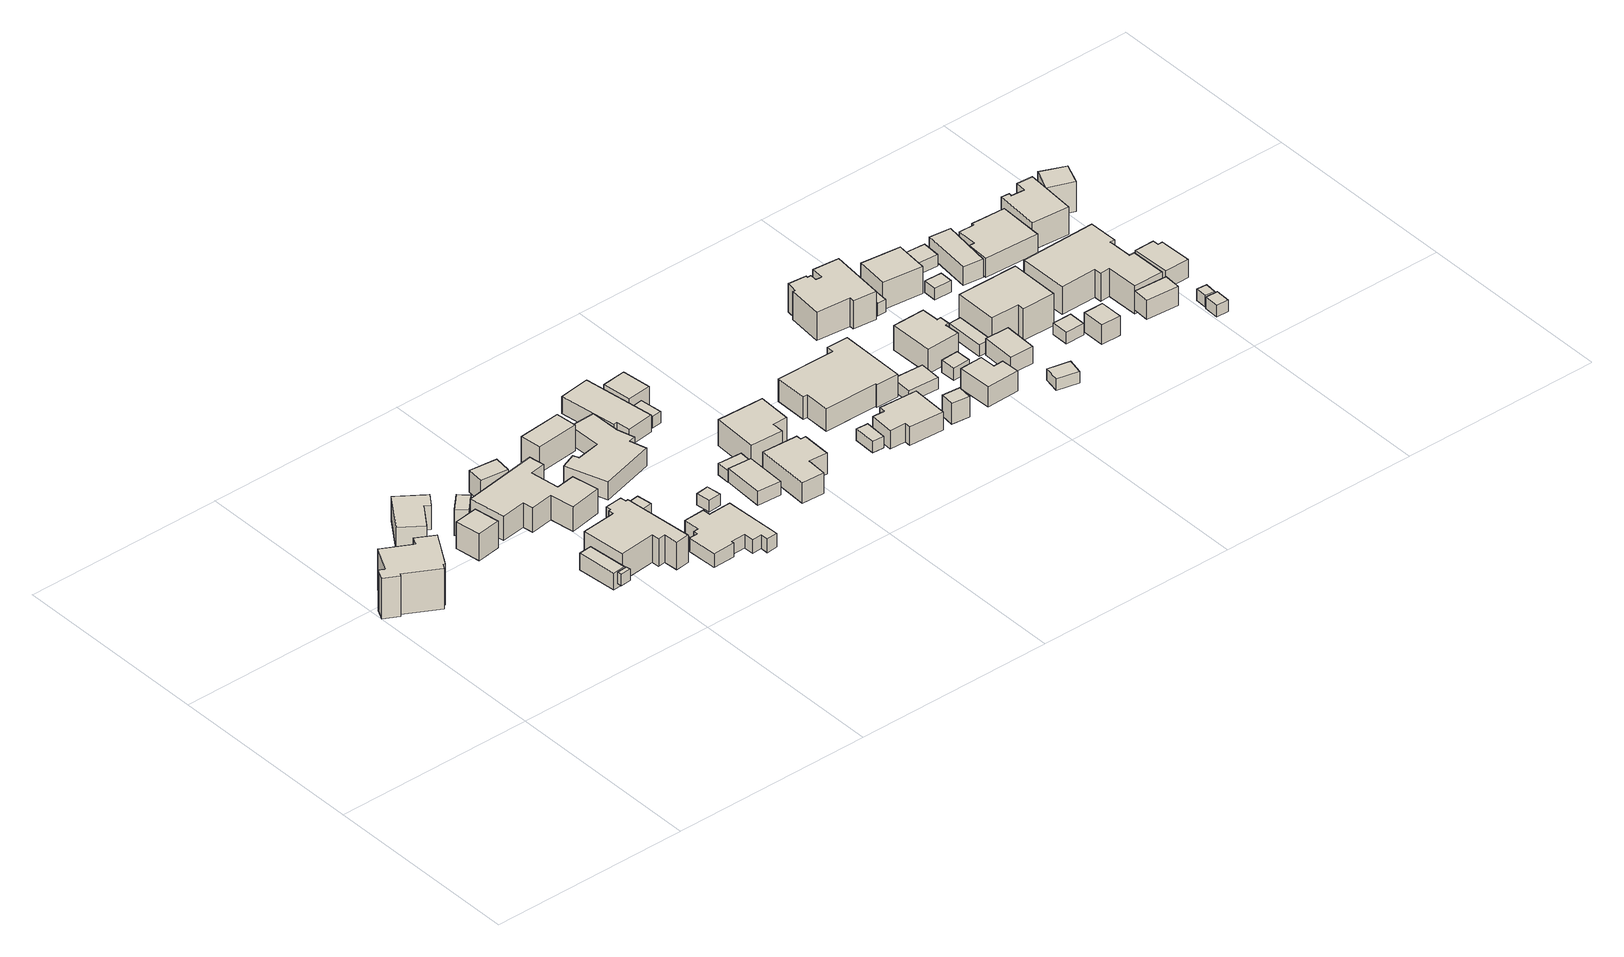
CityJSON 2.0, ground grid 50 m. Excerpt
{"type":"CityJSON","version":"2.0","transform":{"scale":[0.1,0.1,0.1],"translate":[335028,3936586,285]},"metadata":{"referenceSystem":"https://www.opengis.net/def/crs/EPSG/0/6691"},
"CityObjects":{
"building1":{"type":"Building","attributes":{"usage":"411","measuredHeight":12,"storeysAboveGround":1,"BuildingIDAttribute.prefecture":"14","BuildingIDAttribute.city":"14151","BuildingDetailAttribute.totalFloorArea":109.85,"BuildingDetailAttribute.buildingFootprintArea":109.85,"BuildingDetailAttribute.buildingStructureType":"601","BuildingDetailAttribute.buildingStructureOrgType":"1","BuildingDetailAttribute.orgUsage":"10","BuildingDetailAttribute.surveyYear":2015,"BuildingLandSlideRiskAttribute.description":"1","BuildingLandSlideRiskAttribute.areaType":"1"},"geometry":[{"type":"Solid","lod":"1","boundaries":[[[[0,1,2,3,4,5,6,7,8,9,10,11]],[[10,12,13,11]],[[9,14,12,10]],[[8,15,14,9]],[[7,16,15,8]],[[6,17,16,7]],[[5,18,17,6]],[[4,19,18,5]],[[3,20,19,4]],[[2,21,20,3]],[[1,22,21,2]],[[0,23,22,1]],[[11,13,23,0]],[[12,14,15,16,17,18,19,20,21,22,23,13]]]]}]},
"building2":{"type":"Building","attributes":{"usage":"411","measuredHeight":7,"storeysAboveGround":1,"BuildingIDAttribute.prefecture":"14","BuildingIDAttribute.city":"14151","BuildingDetailAttribute.totalFloorArea":60.24,"BuildingDetailAttribute.buildingFootprintArea":60.24,"BuildingDetailAttribute.buildingStructureType":"601","BuildingDetailAttribute.buildingStructureOrgType":"1","BuildingDetailAttribute.orgUsage":"10","BuildingDetailAttribute.surveyYear":2015,"BuildingLandSlideRiskAttribute.description":"1","BuildingLandSlideRiskAttribute.areaType":"1"},"geometry":[{"type":"Solid","lod":"1","boundaries":[[[[24,25,26,27,28,29]],[[28,30,31,29]],[[27,32,30,28]],[[26,33,32,27]],[[25,34,33,26]],[[24,35,34,25]],[[29,31,35,24]],[[30,32,33,34,35,31]]]]}]},
"building3":{"type":"Building","attributes":{"usage":"411","measuredHeight":8.3,"storeysAboveGround":2,"BuildingIDAttribute.prefecture":"14","BuildingIDAttribute.city":"14151","BuildingDetailAttribute.totalFloorArea":60.83,"BuildingDetailAttribute.buildingFootprintArea":30.41,"BuildingDetailAttribute.buildingStructureType":"601","BuildingDetailAttribute.buildingStructureOrgType":"1","BuildingDetailAttribute.orgUsage":"10","BuildingDetailAttribute.surveyYear":2015},"geometry":[{"type":"Solid","lod":"1","boundaries":[[[[36,37,38,39]],[[38,40,41,39]],[[37,42,40,38]],[[36,43,42,37]],[[39,41,43,36]],[[40,42,43,41]]]]}]},
"building4":{"type":"Building","attributes":{"BuildingIDAttribute.prefecture":"14","BuildingIDAttribute.city":"14151","BuildingDetailAttribute.surveyYear":2015},"geometry":[{"type":"Solid","lod":"1","boundaries":[[[[44,45,46,47]],[[46,48,49,47]],[[45,50,48,46]],[[44,51,50,45]],[[47,49,51,44]],[[48,50,51,49]]]]}]},
"building5":{"type":"Building","attributes":{"measuredHeight":6.3,"BuildingIDAttribute.prefecture":"14","BuildingIDAttribute.city":"14151","BuildingDetailAttribute.surveyYear":2015},"geometry":[{"type":"Solid","lod":"1","boundaries":[[[[52,53,54,55,56]],[[55,57,58,56]],[[54,59,57,55]],[[53,60,59,54]],[[52,61,60,53]],[[56,58,61,52]],[[57,59,60,61,58]]]]}]},
"building6":{"type":"Building","attributes":{"measuredHeight":7.5,"BuildingIDAttribute.prefecture":"14","BuildingIDAttribute.city":"14151","BuildingDetailAttribute.surveyYear":2015},"geometry":[{"type":"Solid","lod":"1","boundaries":[[[[62,63,64,65]],[[64,66,67,65]],[[63,68,66,64]],[[62,69,68,63]],[[65,67,69,62]],[[66,68,69,67]]]]}]},
"building7":{"type":"Building","attributes":{"usage":"413","measuredHeight":8.9,"storeysAboveGround":2,"BuildingIDAttribute.prefecture":"14","BuildingIDAttribute.city":"14151","BuildingDetailAttribute.totalFloorArea":372.86,"BuildingDetailAttribute.buildingFootprintArea":186.43,"BuildingDetailAttribute.buildingStructureType":"601","BuildingDetailAttribute.buildingStructureOrgType":"1","BuildingDetailAttribute.orgUsage":"30","BuildingDetailAttribute.surveyYear":2015},"geometry":[{"type":"Solid","lod":"1","boundaries":[[[[70,71,72,73,74,75,76,77,78,79,80,81,82,83]],[[82,84,85,83]],[[81,86,84,82]],[[80,87,86,81]],[[79,88,87,80]],[[78,89,88,79]],[[77,90,89,78]],[[76,91,90,77]],[[75,92,91,76]],[[74,93,92,75]],[[73,94,93,74]],[[72,95,94,73]],[[71,96,95,72]],[[70,97,96,71]],[[83,85,97,70]],[[84,86,87,88,89,90,91,92,93,94,95,96,97,85]]]]}]},
"building8":{"type":"Building","attributes":{"usage":"413","measuredHeight":12.3,"storeysAboveGround":2,"BuildingIDAttribute.prefecture":"14","BuildingIDAttribute.city":"14151","BuildingDetailAttribute.totalFloorArea":406.51,"BuildingDetailAttribute.buildingFootprintArea":203.25,"BuildingDetailAttribute.buildingStructureType":"601","BuildingDetailAttribute.buildingStructureOrgType":"1","BuildingDetailAttribute.orgUsage":"30","BuildingDetailAttribute.surveyYear":2015},"geometry":[{"type":"Solid","lod":"1","boundaries":[[[[98,99,100,101,102,103,104,105,106,107,108,109]],[[108,110,111,109]],[[107,112,110,108]],[[106,113,112,107]],[[105,114,113,106]],[[104,115,114,105]],[[103,116,115,104]],[[102,117,116,103]],[[101,118,117,102]],[[100,119,118,101]],[[99,120,119,100]],[[98,121,120,99]],[[109,111,121,98]],[[110,112,113,114,115,116,117,118,119,120,121,111]]]]}]},
"building9":{"type":"Building","attributes":{"usage":"411","measuredHeight":6.3,"storeysAboveGround":2,"BuildingIDAttribute.prefecture":"14","BuildingIDAttribute.city":"14151","BuildingDetailAttribute.totalFloorArea":42.13,"BuildingDetailAttribute.buildingFootprintArea":21.07,"BuildingDetailAttribute.buildingStructureType":"601","BuildingDetailAttribute.buildingStructureOrgType":"1","BuildingDetailAttribute.orgUsage":"10","BuildingDetailAttribute.surveyYear":2015},"geometry":[{"type":"Solid","lod":"1","boundaries":[[[[122,123,124,125]],[[124,126,127,125]],[[123,128,126,124]],[[122,129,128,123]],[[125,127,129,122]],[[126,128,129,127]]]]}]},
"building10":{"type":"Building","attributes":{"measuredHeight":3.6,"BuildingIDAttribute.prefecture":"14","BuildingIDAttribute.city":"14151","BuildingDetailAttribute.surveyYear":2015},"geometry":[{"type":"Solid","lod":"1","boundaries":[[[[130,131,132,133]],[[132,134,135,133]],[[131,136,134,132]],[[130,137,136,131]],[[133,135,137,130]],[[134,136,137,135]]]]}]},
"building11":{"type":"Building","attributes":{"usage":"411","measuredHeight":5.2,"storeysAboveGround":1,"BuildingIDAttribute.prefecture":"14","BuildingIDAttribute.city":"14151","BuildingDetailAttribute.totalFloorArea":140.8,"BuildingDetailAttribute.buildingFootprintArea":140.8,"BuildingDetailAttribute.buildingStructureType":"601","BuildingDetailAttribute.buildingStructureOrgType":"1","BuildingDetailAttribute.orgUsage":"10","BuildingDetailAttribute.surveyYear":2015},"geometry":[{"type":"Solid","lod":"1","boundaries":[[[[138,139,140,141,142,143,144,145,146,147,148,149,150,151,152,153]],[[152,154,155,153]],[[151,156,154,152]],[[150,157,156,151]],[[149,158,157,150]],[[148,159,158,149]],[[147,160,159,148]],[[146,161,160,147]],[[145,162,161,146]],[[144,163,162,145]],[[143,164,163,144]],[[142,165,164,143]],[[141,166,165,142]],[[140,167,166,141]],[[139,168,167,140]],[[138,169,168,139]],[[153,155,169,138]],[[154,156,157,158,159,160,161,162,163,164,165,166,167,168,169,155]]]]}]},
"building12":{"type":"Building","attributes":{"usage":"411","measuredHeight":7.1,"storeysAboveGround":2,"BuildingIDAttribute.prefecture":"14","BuildingIDAttribute.city":"14151","BuildingDetailAttribute.totalFloorArea":79.27,"BuildingDetailAttribute.buildingFootprintArea":39.63,"BuildingDetailAttribute.buildingStructureType":"601","BuildingDetailAttribute.buildingStructureOrgType":"1","BuildingDetailAttribute.orgUsage":"10","BuildingDetailAttribute.surveyYear":2015},"geometry":[{"type":"Solid","lod":"1","boundaries":[[[[170,171,172,173]],[[172,174,175,173]],[[171,176,174,172]],[[170,177,176,171]],[[173,175,177,170]],[[174,176,177,175]]]]}]},
"building13":{"type":"Building","attributes":{"usage":"413","measuredHeight":6.5,"storeysAboveGround":2,"BuildingIDAttribute.prefecture":"14","BuildingIDAttribute.city":"14151","BuildingDetailAttribute.totalFloorArea":340.12,"BuildingDetailAttribute.buildingFootprintArea":170.06,"BuildingDetailAttribute.buildingStructureType":"601","BuildingDetailAttribute.buildingStructureOrgType":"1","BuildingDetailAttribute.orgUsage":"30","BuildingDetailAttribute.surveyYear":2015},"geometry":[{"type":"Solid","lod":"1","boundaries":[[[[178,179,180,181,182,183,184,185,186,187,188]],[[187,189,190,188]],[[186,191,189,187]],[[185,192,191,186]],[[184,193,192,185]],[[183,194,193,184]],[[182,195,194,183]],[[181,196,195,182]],[[180,197,196,181]],[[179,198,197,180]],[[178,199,198,179]],[[188,190,199,178]],[[189,191,192,193,194,195,196,197,198,199,190]]]]}]},
"building14":{"type":"Building","attributes":{"BuildingIDAttribute.prefecture":"14","BuildingIDAttribute.city":"14151","BuildingDetailAttribute.surveyYear":2015},"geometry":[{"type":"Solid","lod":"1","boundaries":[[[[200,201,202,203]],[[202,204,205,203]],[[201,206,204,202]],[[200,207,206,201]],[[203,205,207,200]],[[204,206,207,205]]]]}]},
"building15":{"type":"Building","attributes":{"usage":"411","measuredHeight":4.1,"storeysAboveGround":1,"BuildingIDAttribute.prefecture":"14","BuildingIDAttribute.city":"14151","BuildingDetailAttribute.totalFloorArea":50.98,"BuildingDetailAttribute.buildingFootprintArea":50.98,"BuildingDetailAttribute.buildingStructureType":"601","BuildingDetailAttribute.buildingStructureOrgType":"1","BuildingDetailAttribute.orgUsage":"10","BuildingDetailAttribute.surveyYear":2015},"geometry":[{"type":"Solid","lod":"1","boundaries":[[[[208,209,210,211]],[[210,212,213,211]],[[209,214,212,210]],[[208,215,214,209]],[[211,213,215,208]],[[212,214,215,213]]]]}]},
"building16":{"type":"Building","attributes":{"BuildingIDAttribute.prefecture":"14","BuildingIDAttribute.city":"14151","BuildingDetailAttribute.surveyYear":2015},"geometry":[{"type":"Solid","lod":"1","boundaries":[[[[216,217,218,219]],[[218,220,221,219]],[[217,222,220,218]],[[216,223,222,217]],[[219,221,223,216]],[[220,222,223,221]]]]}]},
"building17":{"type":"Building","attributes":{"usage":"413","measuredHeight":6.5,"storeysAboveGround":2,"BuildingIDAttribute.prefecture":"14","BuildingIDAttribute.city":"14151","BuildingDetailAttribute.totalFloorArea":189.83,"BuildingDetailAttribute.buildingFootprintArea":94.91,"BuildingDetailAttribute.buildingStructureType":"601","BuildingDetailAttribute.buildingStructureOrgType":"1","BuildingDetailAttribute.orgUsage":"30","BuildingDetailAttribute.surveyYear":2015},"geometry":[{"type":"Solid","lod":"1","boundaries":[[[[224,225,226,227,228,229]],[[228,230,231,229]],[[227,232,230,228]],[[226,233,232,227]],[[225,234,233,226]],[[224,235,234,225]],[[229,231,235,224]],[[230,232,233,234,235,231]]]]}]},
"building18":{"type":"Building","attributes":{"usage":"421","storeysAboveGround":2,"BuildingIDAttribute.prefecture":"14","BuildingIDAttribute.city":"14151","BuildingDetailAttribute.totalFloorArea":73.74,"BuildingDetailAttribute.buildingFootprintArea":36.87,"BuildingDetailAttribute.buildingStructureType":"601","BuildingDetailAttribute.buildingStructureOrgType":"1","BuildingDetailAttribute.orgUsage":"120","BuildingDetailAttribute.surveyYear":2015},"geometry":[{"type":"Solid","lod":"1","boundaries":[[[[236,237,238,239]],[[238,240,241,239]],[[237,242,240,238]],[[236,243,242,237]],[[239,241,243,236]],[[240,242,243,241]]]]}]},
"building19":{"type":"Building","attributes":{"usage":"413","measuredHeight":6.6,"storeysAboveGround":2,"BuildingIDAttribute.prefecture":"14","BuildingIDAttribute.city":"14151","BuildingDetailAttribute.totalFloorArea":192.27,"BuildingDetailAttribute.buildingFootprintArea":96.14,"BuildingDetailAttribute.buildingStructureType":"601","BuildingDetailAttribute.buildingStructureOrgType":"1","BuildingDetailAttribute.orgUsage":"30","BuildingDetailAttribute.surveyYear":2015},"geometry":[{"type":"Solid","lod":"1","boundaries":[[[[244,245,246,247,248,249,250,251]],[[250,252,253,251]],[[249,254,252,250]],[[248,255,254,249]],[[247,256,255,248]],[[246,257,256,247]],[[245,258,257,246]],[[244,259,258,245]],[[251,253,259,244]],[[252,254,255,256,257,258,259,253]]]]}]},
"building20":{"type":"Building","attributes":{"usage":"421","measuredHeight":5.7,"storeysAboveGround":2,"BuildingIDAttribute.prefecture":"14","BuildingIDAttribute.city":"14151","BuildingDetailAttribute.totalFloorArea":62.18,"BuildingDetailAttribute.buildingFootprintArea":31.09,"BuildingDetailAttribute.buildingStructureType":"601","BuildingDetailAttribute.buildingStructureOrgType":"1","BuildingDetailAttribute.orgUsage":"120","BuildingDetailAttribute.surveyYear":2015},"geometry":[{"type":"Solid","lod":"1","boundaries":[[[[260,261,262,263]],[[262,264,265,263]],[[261,266,264,262]],[[260,267,266,261]],[[263,265,267,260]],[[264,266,267,265]]]]}]},
"building21":{"type":"Building","attributes":{"usage":"413","measuredHeight":7.9,"storeysAboveGround":2,"BuildingIDAttribute.prefecture":"14","BuildingIDAttribute.city":"14151","BuildingDetailAttribute.totalFloorArea":172.19,"BuildingDetailAttribute.buildingFootprintArea":86.1,"BuildingDetailAttribute.buildingStructureType":"601","BuildingDetailAttribute.buildingStructureOrgType":"1","BuildingDetailAttribute.orgUsage":"30","BuildingDetailAttribute.surveyYear":2015},"geometry":[{"type":"Solid","lod":"1","boundaries":[[[[268,269,270,271,272,273]],[[272,274,275,273]],[[271,276,274,272]],[[270,277,276,271]],[[269,278,277,270]],[[268,279,278,269]],[[273,275,279,268]],[[274,276,277,278,279,275]]]]}]},
"building22":{"type":"Building","attributes":{"BuildingIDAttribute.prefecture":"14","BuildingIDAttribute.city":"14151","BuildingDetailAttribute.surveyYear":2015},"geometry":[{"type":"Solid","lod":"1","boundaries":[[[[280,281,282,283]],[[282,284,285,283]],[[281,286,284,282]],[[280,287,286,281]],[[283,285,287,280]],[[284,286,287,285]]]]}]},
"building23":{"type":"Building","attributes":{"usage":"411","measuredHeight":6.4,"storeysAboveGround":2,"BuildingIDAttribute.prefecture":"14","BuildingIDAttribute.city":"14151","BuildingDetailAttribute.totalFloorArea":148.45,"BuildingDetailAttribute.buildingFootprintArea":74.22,"BuildingDetailAttribute.buildingStructureType":"601","BuildingDetailAttribute.buildingStructureOrgType":"1","BuildingDetailAttribute.orgUsage":"10","BuildingDetailAttribute.surveyYear":2015},"geometry":[{"type":"Solid","lod":"1","boundaries":[[[[288,289,290,291,292,293,294,295]],[[294,296,297,295]],[[293,298,296,294]],[[292,299,298,293]],[[291,300,299,292]],[[290,301,300,291]],[[289,302,301,290]],[[288,303,302,289]],[[295,297,303,288]],[[296,298,299,300,301,302,303,297]]]]}]},
"building24":{"type":"Building","attributes":{"usage":"413","measuredHeight":8,"storeysAboveGround":2,"BuildingIDAttribute.prefecture":"14","BuildingIDAttribute.city":"14151","BuildingDetailAttribute.totalFloorArea":496.23,"BuildingDetailAttribute.buildingFootprintArea":248.12,"BuildingDetailAttribute.buildingStructureType":"601","BuildingDetailAttribute.buildingStructureOrgType":"1","BuildingDetailAttribute.orgUsage":"30","BuildingDetailAttribute.surveyYear":2015},"geometry":[{"type":"Solid","lod":"1","boundaries":[[[[304,305,306,307,308,309,310,311,312,313]],[[312,314,315,313]],[[311,316,314,312]],[[310,317,316,311]],[[309,318,317,310]],[[308,319,318,309]],[[307,320,319,308]],[[306,321,320,307]],[[305,322,321,306]],[[304,323,322,305]],[[313,315,323,304]],[[314,316,317,318,319,320,321,322,323,315]]]]}]},
"building25":{"type":"Building","attributes":{"measuredHeight":5.7,"BuildingIDAttribute.prefecture":"14","BuildingIDAttribute.city":"14151","BuildingDetailAttribute.surveyYear":2015},"geometry":[{"type":"Solid","lod":"1","boundaries":[[[[324,325,326,327]],[[326,328,329,327]],[[325,330,328,326]],[[324,331,330,325]],[[327,329,331,324]],[[328,330,331,329]]]]}]},
"building26":{"type":"Building","attributes":{"usage":"411","storeysAboveGround":1,"BuildingIDAttribute.prefecture":"14","BuildingIDAttribute.city":"14151","BuildingDetailAttribute.totalFloorArea":34.66,"BuildingDetailAttribute.buildingFootprintArea":34.66,"BuildingDetailAttribute.buildingStructureType":"601","BuildingDetailAttribute.buildingStructureOrgType":"1","BuildingDetailAttribute.orgUsage":"10","BuildingDetailAttribute.surveyYear":2015},"geometry":[{"type":"Solid","lod":"1","boundaries":[[[[332,333,334,335]],[[334,336,337,335]],[[333,338,336,334]],[[332,339,338,333]],[[335,337,339,332]],[[336,338,339,337]]]]}]},
"building27":{"type":"Building","attributes":{"measuredHeight":5.8,"BuildingIDAttribute.prefecture":"14","BuildingIDAttribute.city":"14151","BuildingDetailAttribute.surveyYear":2015},"geometry":[{"type":"Solid","lod":"1","boundaries":[[[[340,341,342,343,344,345]],[[344,346,347,345]],[[343,348,346,344]],[[342,349,348,343]],[[341,350,349,342]],[[340,351,350,341]],[[345,347,351,340]],[[346,348,349,350,351,347]]]]}]},
"building28":{"type":"Building","attributes":{"measuredHeight":3.7,"BuildingIDAttribute.prefecture":"14","BuildingIDAttribute.city":"14151","BuildingDetailAttribute.surveyYear":2015},"geometry":[{"type":"Solid","lod":"1","boundaries":[[[[352,353,354,355]],[[354,356,357,355]],[[353,358,356,354]],[[352,359,358,353]],[[355,357,359,352]],[[356,358,359,357]]]]}]},
"building29":{"type":"Building","attributes":{"usage":"403","measuredHeight":8.6,"storeysAboveGround":2,"BuildingIDAttribute.prefecture":"14","BuildingIDAttribute.city":"14151","BuildingDetailAttribute.totalFloorArea":243.94,"BuildingDetailAttribute.buildingFootprintArea":121.97,"BuildingDetailAttribute.buildingStructureType":"601","BuildingDetailAttribute.buildingStructureOrgType":"1","BuildingDetailAttribute.orgUsage":"80","BuildingDetailAttribute.surveyYear":2015},"geometry":[{"type":"Solid","lod":"1","boundaries":[[[[360,361,362,363,364,365,366,367,368,369,370,371,372,373]],[[372,374,375,373]],[[371,376,374,372]],[[370,377,376,371]],[[369,378,377,370]],[[368,379,378,369]],[[367,380,379,368]],[[366,381,380,367]],[[365,382,381,366]],[[364,383,382,365]],[[363,384,383,364]],[[362,385,384,363]],[[361,386,385,362]],[[360,387,386,361]],[[373,375,387,360]],[[374,376,377,378,379,380,381,382,383,384,385,386,387,375]]]]}]},
"building30":{"type":"Building","attributes":{"usage":"411","measuredHeight":7.8,"storeysAboveGround":2,"BuildingIDAttribute.prefecture":"14","BuildingIDAttribute.city":"14151","BuildingDetailAttribute.totalFloorArea":129.79,"BuildingDetailAttribute.buildingFootprintArea":64.89,"BuildingDetailAttribute.buildingStructureType":"601","BuildingDetailAttribute.buildingStructureOrgType":"1","BuildingDetailAttribute.orgUsage":"10","BuildingDetailAttribute.surveyYear":2015},"geometry":[{"type":"Solid","lod":"1","boundaries":[[[[388,389,390,391,392,393,394,395]],[[394,396,397,395]],[[393,398,396,394]],[[392,399,398,393]],[[391,400,399,392]],[[390,401,400,391]],[[389,402,401,390]],[[388,403,402,389]],[[395,397,403,388]],[[396,398,399,400,401,402,403,397]]]]}]},
"building31":{"type":"Building","attributes":{"BuildingIDAttribute.prefecture":"14","BuildingIDAttribute.city":"14151","BuildingDetailAttribute.surveyYear":2015},"geometry":[{"type":"Solid","lod":"1","boundaries":[[[[404,405,406,407]],[[406,408,409,407]],[[405,410,408,406]],[[404,411,410,405]],[[407,409,411,404]],[[408,410,411,409]]]]}]},
"building32":{"type":"Building","attributes":{"usage":"411","measuredHeight":5.1,"storeysAboveGround":1,"BuildingIDAttribute.prefecture":"14","BuildingIDAttribute.city":"14151","BuildingDetailAttribute.totalFloorArea":40.57,"BuildingDetailAttribute.buildingFootprintArea":40.57,"BuildingDetailAttribute.buildingStructureType":"601","BuildingDetailAttribute.buildingStructureOrgType":"1","BuildingDetailAttribute.orgUsage":"10","BuildingDetailAttribute.surveyYear":2015},"geometry":[{"type":"Solid","lod":"1","boundaries":[[[[412,413,414,415]],[[414,416,417,415]],[[413,418,416,414]],[[412,419,418,413]],[[415,417,419,412]],[[416,418,419,417]]]]}]},
"building33":{"type":"Building","attributes":{"usage":"411","measuredHeight":5.4,"storeysAboveGround":2,"BuildingIDAttribute.prefecture":"14","BuildingIDAttribute.city":"14151","BuildingDetailAttribute.totalFloorArea":37.53,"BuildingDetailAttribute.buildingFootprintArea":18.76,"BuildingDetailAttribute.buildingStructureType":"601","BuildingDetailAttribute.buildingStructureOrgType":"1","BuildingDetailAttribute.orgUsage":"10","BuildingDetailAttribute.surveyYear":2015},"geometry":[{"type":"Solid","lod":"1","boundaries":[[[[420,421,422,423]],[[422,424,425,423]],[[421,426,424,422]],[[420,427,426,421]],[[423,425,427,420]],[[424,426,427,425]]]]}]},
"building34":{"type":"Building","attributes":{"BuildingIDAttribute.prefecture":"14","BuildingIDAttribute.city":"14151","BuildingDetailAttribute.surveyYear":2015},"geometry":[{"type":"Solid","lod":"1","boundaries":[[[[428,429,430,431]],[[430,432,433,431]],[[429,434,432,430]],[[428,435,434,429]],[[431,433,435,428]],[[432,434,435,433]]]]}]},
"building35":{"type":"Building","attributes":{"usage":"411","measuredHeight":8.7,"storeysAboveGround":2,"BuildingIDAttribute.prefecture":"14","BuildingIDAttribute.city":"14151","BuildingDetailAttribute.totalFloorArea":113.53,"BuildingDetailAttribute.buildingFootprintArea":56.77,"BuildingDetailAttribute.buildingStructureType":"601","BuildingDetailAttribute.buildingStructureOrgType":"1","BuildingDetailAttribute.orgUsage":"10","BuildingDetailAttribute.surveyYear":2015},"geometry":[{"type":"Solid","lod":"1","boundaries":[[[[436,437,438,439]],[[438,440,441,439]],[[437,442,440,438]],[[436,443,442,437]],[[439,441,443,436]],[[440,442,443,441]]]]}]},
"building36":{"type":"Building","attributes":{"usage":"411","measuredHeight":9.2,"storeysAboveGround":2,"BuildingIDAttribute.prefecture":"14","BuildingIDAttribute.city":"14151","BuildingDetailAttribute.totalFloorArea":250.64,"BuildingDetailAttribute.buildingFootprintArea":125.32,"BuildingDetailAttribute.buildingStructureType":"601","BuildingDetailAttribute.buildingStructureOrgType":"1","BuildingDetailAttribute.orgUsage":"10","BuildingDetailAttribute.surveyYear":2015},"geometry":[{"type":"Solid","lod":"1","boundaries":[[[[444,445,446,447,448,449]],[[448,450,451,449]],[[447,452,450,448]],[[446,453,452,447]],[[445,454,453,446]],[[444,455,454,445]],[[449,451,455,444]],[[450,452,453,454,455,451]]]]}]},
"building37":{"type":"Building","attributes":{"usage":"411","storeysAboveGround":1,"BuildingIDAttribute.prefecture":"14","BuildingIDAttribute.city":"14151","BuildingDetailAttribute.totalFloorArea":12.05,"BuildingDetailAttribute.buildingFootprintArea":12.05,"BuildingDetailAttribute.buildingStructureType":"601","BuildingDetailAttribute.buildingStructureOrgType":"1","BuildingDetailAttribute.orgUsage":"10","BuildingDetailAttribute.surveyYear":2015},"geometry":[{"type":"Solid","lod":"1","boundaries":[[[[456,457,458,459]],[[458,460,461,459]],[[457,462,460,458]],[[456,463,462,457]],[[459,461,463,456]],[[460,462,463,461]]]]}]},
"building38":{"type":"Building","attributes":{"measuredHeight":3.3,"BuildingIDAttribute.prefecture":"14","BuildingIDAttribute.city":"14151","BuildingDetailAttribute.surveyYear":2015},"geometry":[{"type":"Solid","lod":"1","boundaries":[[[[464,465,466,467]],[[466,468,469,467]],[[465,470,468,466]],[[464,471,470,465]],[[467,469,471,464]],[[468,470,471,469]]]]}]},
"building39":{"type":"Building","attributes":{"usage":"411","storeysAboveGround":2,"BuildingIDAttribute.prefecture":"14","BuildingIDAttribute.city":"14151","BuildingDetailAttribute.totalFloorArea":42.18,"BuildingDetailAttribute.buildingFootprintArea":21.09,"BuildingDetailAttribute.buildingStructureType":"601","BuildingDetailAttribute.buildingStructureOrgType":"1","BuildingDetailAttribute.orgUsage":"10","BuildingDetailAttribute.surveyYear":2015},"geometry":[{"type":"Solid","lod":"1","boundaries":[[[[472,473,474,475]],[[474,476,477,475]],[[473,478,476,474]],[[472,479,478,473]],[[475,477,479,472]],[[476,478,479,477]]]]}]},
"building40":{"type":"Building","attributes":{"usage":"413","measuredHeight":5.4,"storeysAboveGround":2,"BuildingIDAttribute.prefecture":"14","BuildingIDAttribute.city":"14151","BuildingDetailAttribute.totalFloorArea":39.74,"BuildingDetailAttribute.buildingFootprintArea":19.87,"BuildingDetailAttribute.buildingStructureType":"601","BuildingDetailAttribute.buildingStructureOrgType":"1","BuildingDetailAttribute.orgUsage":"30","BuildingDetailAttribute.surveyYear":2015},"geometry":[{"type":"Solid","lod":"1","boundaries":[[[[480,481,482,483]],[[482,484,485,483]],[[481,486,484,482]],[[480,487,486,481]],[[483,485,487,480]],[[484,486,487,485]]]]}]},
"building41":{"type":"Building","attributes":{"usage":"411","measuredHeight":5.4,"storeysAboveGround":2,"BuildingIDAttribute.prefecture":"14","BuildingIDAttribute.city":"14151","BuildingDetailAttribute.totalFloorArea":91.88,"BuildingDetailAttribute.buildingFootprintArea":45.94,"BuildingDetailAttribute.buildingStructureType":"601","BuildingDetailAttribute.buildingStructureOrgType":"1","BuildingDetailAttribute.orgUsage":"10","BuildingDetailAttribute.surveyYear":2015},"geometry":[{"type":"Solid","lod":"1","boundaries":[[[[488,489,490,491]],[[490,492,493,491]],[[489,494,492,490]],[[488,495,494,489]],[[491,493,495,488]],[[492,494,495,493]]]]}]},
"building42":{"type":"Building","attributes":{"usage":"413","measuredHeight":9.6,"storeysAboveGround":2,"BuildingIDAttribute.prefecture":"14","BuildingIDAttribute.city":"14151","BuildingDetailAttribute.totalFloorArea":509.14,"BuildingDetailAttribute.buildingFootprintArea":254.57,"BuildingDetailAttribute.buildingStructureType":"601","BuildingDetailAttribute.buildingStructureOrgType":"1","BuildingDetailAttribute.orgUsage":"30","BuildingDetailAttribute.surveyYear":2015},"geometry":[{"type":"Solid","lod":"1","boundaries":[[[[496,497,498,499,500,501,502,503,504,505,506,507]],[[506,508,509,507]],[[505,510,508,506]],[[504,511,510,505]],[[503,512,511,504]],[[502,513,512,503]],[[501,514,513,502]],[[500,515,514,501]],[[499,516,515,500]],[[498,517,516,499]],[[497,518,517,498]],[[496,519,518,497]],[[507,509,519,496]],[[508,510,511,512,513,514,515,516,517,518,519,509]]]]}]},
"building43":{"type":"Building","attributes":{"usage":"413","measuredHeight":6.1,"storeysAboveGround":2,"BuildingIDAttribute.prefecture":"14","BuildingIDAttribute.city":"14151","BuildingDetailAttribute.totalFloorArea":202.57,"BuildingDetailAttribute.buildingFootprintArea":101.29,"BuildingDetailAttribute.buildingStructureType":"601","BuildingDetailAttribute.buildingStructureOrgType":"1","BuildingDetailAttribute.orgUsage":"30","BuildingDetailAttribute.surveyYear":2015},"geometry":[{"type":"Solid","lod":"1","boundaries":[[[[520,521,522,523,524,525,526,527]],[[526,528,529,527]],[[525,530,528,526]],[[524,531,530,525]],[[523,532,531,524]],[[522,533,532,523]],[[521,534,533,522]],[[520,535,534,521]],[[527,529,535,520]],[[528,530,531,532,533,534,535,529]]]]}]},
"building44":{"type":"Building","attributes":{"usage":"413","measuredHeight":5.5,"storeysAboveGround":1,"BuildingIDAttribute.prefecture":"14","BuildingIDAttribute.city":"14151","BuildingDetailAttribute.totalFloorArea":27.53,"BuildingDetailAttribute.buildingFootprintArea":27.53,"BuildingDetailAttribute.buildingStructureType":"601","BuildingDetailAttribute.buildingStructureOrgType":"1","BuildingDetailAttribute.orgUsage":"30","BuildingDetailAttribute.surveyYear":2015},"geometry":[{"type":"Solid","lod":"1","boundaries":[[[[536,537,538,539]],[[538,540,541,539]],[[537,542,540,538]],[[536,543,542,537]],[[539,541,543,536]],[[540,542,543,541]]]]}]},
"building45":{"type":"Building","attributes":{"BuildingIDAttribute.prefecture":"14","BuildingIDAttribute.city":"14151","BuildingDetailAttribute.surveyYear":2015},"geometry":[{"type":"Solid","lod":"1","boundaries":[[[[544,545,546,547]],[[546,548,549,547]],[[545,550,548,546]],[[544,551,550,545]],[[547,549,551,544]],[[548,550,551,549]]]]}]},
"building46":{"type":"Building","attributes":{"BuildingIDAttribute.prefecture":"14","BuildingIDAttribute.city":"14151","BuildingDetailAttribute.surveyYear":2015},"geometry":[{"type":"Solid","lod":"1","boundaries":[[[[552,553,554,555]],[[554,556,557,555]],[[553,558,556,554]],[[552,559,558,553]],[[555,557,559,552]],[[556,558,559,557]]]]}]},
"building47":{"type":"Building","attributes":{"usage":"411","measuredHeight":5.7,"storeysAboveGround":2,"BuildingIDAttribute.prefecture":"14","BuildingIDAttribute.city":"14151","BuildingDetailAttribute.totalFloorArea":126.56,"BuildingDetailAttribute.buildingFootprintArea":63.28,"BuildingDetailAttribute.buildingStructureType":"601","BuildingDetailAttribute.buildingStructureOrgType":"1","BuildingDetailAttribute.orgUsage":"10","BuildingDetailAttribute.surveyYear":2015},"geometry":[{"type":"Solid","lod":"1","boundaries":[[[[560,561,562,563,564,565]],[[564,566,567,565]],[[563,568,566,564]],[[562,569,568,563]],[[561,570,569,562]],[[560,571,570,561]],[[565,567,571,560]],[[566,568,569,570,571,567]]]]}]},
"building48":{"type":"Building","attributes":{"usage":"413","measuredHeight":8.3,"storeysAboveGround":1,"BuildingIDAttribute.prefecture":"14","BuildingIDAttribute.city":"14151","BuildingDetailAttribute.totalFloorArea":132.77,"BuildingDetailAttribute.buildingFootprintArea":132.77,"BuildingDetailAttribute.buildingStructureType":"601","BuildingDetailAttribute.buildingStructureOrgType":"1","BuildingDetailAttribute.orgUsage":"30","BuildingDetailAttribute.surveyYear":2015},"geometry":[{"type":"Solid","lod":"1","boundaries":[[[[572,573,574,575,576,577,578,579]],[[578,580,581,579]],[[577,582,580,578]],[[576,583,582,577]],[[575,584,583,576]],[[574,585,584,575]],[[573,586,585,574]],[[572,587,586,573]],[[579,581,587,572]],[[580,582,583,584,585,586,587,581]]]]}]},
"building49":{"type":"Building","attributes":{"measuredHeight":8.5,"BuildingIDAttribute.prefecture":"14","BuildingIDAttribute.city":"14151","BuildingDetailAttribute.surveyYear":2015},"geometry":[{"type":"Solid","lod":"1","boundaries":[[[[588,589,590,591]],[[590,592,593,591]],[[589,594,592,590]],[[588,595,594,589]],[[591,593,595,588]],[[592,594,595,593]]]]}]}
},
"vertices":[
[1,463,9],[15,490,9],[27,483,9],[61,546,9],[132,508,9],[142,527,9],[187,502,9],[134,415,9],[130,417,9],[123,405,9],[40,450,9],[37,444,9],[40,450,116],[37,444,116],[123,405,116],[130,417,116],[134,415,116],[187,502,116],[142,527,116],[132,508,116],[61,546,116],[27,483,116],[15,490,116],[1,463,116],
[203,669,50],[268,622,50],[246,591,50],[233,600,50],[192,543,50],[140,580,50],[192,543,113],[140,580,113],[233,600,113],[246,591,113],[268,622,113],[203,669,113],
[277,486,79],[286,423,79],[227,414,79],[218,478,79],[227,414,149],[218,478,149],[286,423,149],[277,486,149],
[380,120,128],[381,109,128],[355,107,128],[354,118,128],[355,107,158],[354,118,158],[381,109,158],[380,120,158],
[380,134,110],[381,127,110],[349,124,110],[340,223,110],[372,226,110],[340,223,154],[372,226,154],[349,124,154],[381,127,154],[380,134,154],
[284,555,76],[306,533,76],[269,496,76],[247,518,76],[269,496,144],[247,518,144],[306,533,144],[284,555,144],
[527,94,112],[493,90,112],[490,125,112],[471,123,112],[470,143,112],[380,134,112],[370,244,112],[456,252,112],[455,265,112],[461,266,112],[460,279,112],[503,283,112],[505,268,112],[511,269,112],[505,268,184],[511,269,184],[503,283,184],[460,279,184],[461,266,184],[455,265,184],[456,252,184],[370,244,184],[380,134,184],[470,143,184],[471,123,184],[490,125,184],[493,90,184],[527,94,184],
[473,495,100],[435,489,100],[445,417,100],[492,424,100],[504,358,100],[424,343,100],[415,404,100],[358,395,100],[354,422,100],[293,413,100],[279,504,100],[467,533,100],[279,504,164],[467,533,164],[293,413,164],[354,422,164],[358,395,164],[415,404,164],[424,343,164],[504,358,164],[492,424,164],[445,417,164],[435,489,164],[473,495,164],
[417,544,93],[348,552,93],[353,595,93],[422,587,93],[353,595,150],[422,587,150],[348,552,150],[417,544,150],
[564,300,115],[569,261,115],[524,256,115],[520,294,115],[524,256,149],[520,294,149],[569,261,149],[564,300,149],
[668,4,120],[668,23,120],[643,22,120],[642,47,120],[606,46,120],[606,39,120],[550,37,120],[547,113,120],[568,113,120],[568,124,120],[581,125,120],[579,165,120],[631,167,120],[632,148,120],[689,150,120],[696,6,120],[689,150,156],[696,6,156],[632,148,156],[631,167,156],[579,165,156],[581,125,156],[568,124,156],[568,113,156],[547,113,156],[550,37,156],[606,39,156],[606,46,156],[642,47,156],[643,22,156],[668,23,156],[668,4,156],
[592,592,113],[597,540,113],[491,529,113],[485,582,113],[491,529,181],[485,582,181],[597,540,181],[592,592,181],
[545,486,110],[551,472,110],[609,483,110],[607,567,110],[672,569,110],[673,495,110],[685,451,110],[668,447,110],[679,406,110],[542,368,110],[507,471,110],[542,368,157],[507,471,157],[679,406,157],[668,447,157],[685,451,157],[673,495,157],[672,569,157],[607,567,157],[609,483,157],[551,472,157],[545,486,157],
[696,230,119],[700,194,119],[668,191,119],[664,226,119],[668,191,149],[664,226,149],[700,194,149],[696,230,149],
[769,249,114],[828,245,114],[824,144,114],[764,148,114],[824,144,150],[764,148,150],[828,245,150],[769,249,150],
[769,249,113],[771,283,113],[830,279,113],[828,245,113],[830,279,143],[828,245,143],[771,283,143],[769,249,143],
[691,517,109],[682,516,109],[663,660,109],[739,670,109],[763,490,109],[696,481,109],[763,490,154],[696,481,154],[739,670,154],[663,660,154],[682,516,154],[691,517,154],
[770,555,108],[794,558,108],[800,502,108],[776,500,108],[800,502,138],[776,500,138],[794,558,138],[770,555,138],
[848,230,112],[937,225,112],[937,213,112],[950,212,112],[947,139,112],[901,142,112],[898,92,112],[841,95,112],[898,92,166],[841,95,166],[901,142,166],[947,139,166],[950,212,166],[937,213,166],[937,225,166],[848,230,166],
[815,640,108],[823,567,108],[763,560,108],[755,633,108],[763,560,155],[755,633,155],[823,567,155],[815,640,155],
[924,285,101],[923,256,101],[841,259,101],[846,372,101],[964,368,101],[960,284,101],[964,368,169],[960,284,169],[846,372,169],[841,259,169],[923,256,169],[924,285,169],
[1077,198,102],[1107,196,102],[1104,141,102],[1075,143,102],[1104,141,132],[1075,143,132],[1107,196,132],[1077,198,132],
[1151,112,102],[1151,127,102],[1111,129,102],[1115,190,102],[1146,188,102],[1147,204,102],[1242,199,102],[1238,107,102],[1242,199,150],[1238,107,150],[1147,204,150],[1146,188,150],[1115,190,150],[1111,129,150],[1151,127,150],[1151,112,150],
[1193,268,91],[1193,272,91],[1059,273,91],[1059,335,91],[1049,335,91],[1050,417,91],[1198,416,91],[1198,434,91],[1252,433,91],[1250,267,91],[1252,433,150],[1250,267,150],[1198,434,150],[1198,416,150],[1050,417,150],[1049,335,150],[1059,335,150],[1059,273,150],[1193,272,150],[1193,268,150],
[1266,143,105],[1311,139,105],[1307,103,105],[1262,108,105],[1307,103,159],[1262,108,159],[1311,139,159],[1266,143,159],
[1336,289,90],[1333,234,90],[1255,238,90],[1258,293,90],[1255,238,120],[1258,293,120],[1333,234,120],[1336,289,120],
[1367,202,92],[1425,204,92],[1426,164,92],[1451,165,92],[1453,119,92],[1370,116,92],[1453,119,145],[1370,116,145],[1451,165,145],[1426,164,145],[1425,204,145],[1367,202,145],
[1422,278,87],[1423,240,87],[1379,238,87],[1378,276,87],[1379,238,119],[1378,276,119],[1423,240,119],[1422,278,119],
[1251,530,86],[1260,618,86],[1267,617,86],[1270,644,86],[1316,640,86],[1316,635,86],[1325,635,86],[1324,618,86],[1338,616,86],[1341,648,86],[1407,642,86],[1393,505,86],[1335,511,86],[1336,522,86],[1335,511,160],[1336,522,160],[1393,505,160],[1407,642,160],[1341,648,160],[1338,616,160],[1324,618,160],[1325,635,160],[1316,635,160],[1316,640,160],[1270,644,160],[1267,617,160],[1260,618,160],[1251,530,160],
[1355,404,83],[1437,405,83],[1438,361,83],[1448,362,83],[1448,336,83],[1439,335,83],[1441,297,83],[1357,294,83],[1441,297,147],[1357,294,147],[1439,335,147],[1448,336,147],[1448,362,147],[1438,361,147],[1437,405,147],[1355,404,147],
[1499,49,111],[1507,89,111],[1562,77,111],[1553,37,111],[1562,77,141],[1553,37,141],[1507,89,141],[1499,49,141],
[1488,264,85],[1548,262,85],[1545,178,85],[1485,180,85],[1545,178,129],[1485,180,129],[1548,262,129],[1488,264,129],
[1411,613,86],[1433,612,86],[1425,511,86],[1403,512,86],[1425,511,119],[1403,512,119],[1433,612,119],[1411,613,119],
[1510,273,81],[1478,273,81],[1479,371,81],[1510,371,81],[1479,371,111],[1510,371,111],[1478,273,111],[1510,273,111],
[1529,515,81],[1429,526,81],[1438,607,81],[1537,596,81],[1438,607,153],[1537,596,153],[1429,526,153],[1529,515,153],
[1674,386,74],[1673,261,74],[1590,262,74],[1591,280,74],[1519,281,74],[1520,387,74],[1519,281,157],[1520,387,157],[1591,280,157],[1590,262,157],[1673,261,157],[1674,386,157],
[1538,519,78],[1582,517,78],[1581,483,78],[1537,485,78],[1581,483,108],[1537,485,108],[1582,517,108],[1538,519,108],
[1694,232,80],[1694,189,80],[1646,189,80],[1646,232,80],[1646,189,110],[1646,232,110],[1694,189,110],[1694,232,110],
[1623,619,75],[1620,573,75],[1566,577,75],[1569,623,75],[1566,577,105],[1569,623,105],[1620,573,105],[1623,619,105],
[1751,196,80],[1751,139,80],[1701,139,80],[1701,196,80],[1701,139,131],[1701,196,131],[1751,139,131],[1751,196,131],
[1632,614,74],[1685,608,74],[1668,483,74],[1618,489,74],[1668,483,122],[1618,489,122],[1685,608,122],[1632,614,122],
[1833,188,67],[1832,269,67],[1807,268,67],[1807,286,67],[1716,285,67],[1715,407,67],[1904,410,67],[1905,337,67],[1893,337,67],[1894,277,67],[1907,277,67],[1908,188,67],[1907,277,140],[1908,188,140],[1894,277,140],[1893,337,140],[1905,337,140],[1904,410,140],[1715,407,140],[1716,285,140],[1807,286,140],[1807,268,140],[1832,269,140],[1833,188,140],
[1691,539,70],[1693,589,70],[1731,588,70],[1731,594,70],[1817,590,70],[1812,477,70],[1675,483,70],[1678,540,70],[1675,483,120],[1678,540,120],[1812,477,120],[1817,590,120],[1731,594,120],[1731,588,120],[1693,589,120],[1691,539,120],
[1910,178,83],[1908,136,83],[1826,141,83],[1828,183,83],[1826,141,133],[1828,183,133],[1908,136,133],[1910,178,133],
[1935,80,94],[1966,78,94],[1964,41,94],[1933,42,94],[1964,41,124],[1933,42,124],[1966,78,124],[1935,80,124],
[1939,113,94],[1964,111,94],[1962,82,94],[1937,84,94],[1962,82,124],[1937,84,124],[1964,111,124],[1939,113,124],
[1925,295,79],[1975,295,79],[1975,280,79],[1987,280,79],[1989,200,79],[1927,199,79],[1989,200,127],[1927,199,127],[1987,280,127],[1975,280,127],[1975,295,127],[1925,295,127],
[1825,609,63],[1845,607,63],[1844,599,63],[1877,596,63],[1879,623,63],[1920,620,63],[1910,491,63],[1816,499,63],[1910,491,135],[1816,499,135],[1920,620,135],[1879,623,135],[1877,596,135],[1844,599,135],[1845,607,135],[1825,609,135],
[2002,603,55],[1980,550,55],[1919,574,55],[1941,628,55],[1919,574,133],[1941,628,133],[1980,550,133],[2002,603,133]
]}
